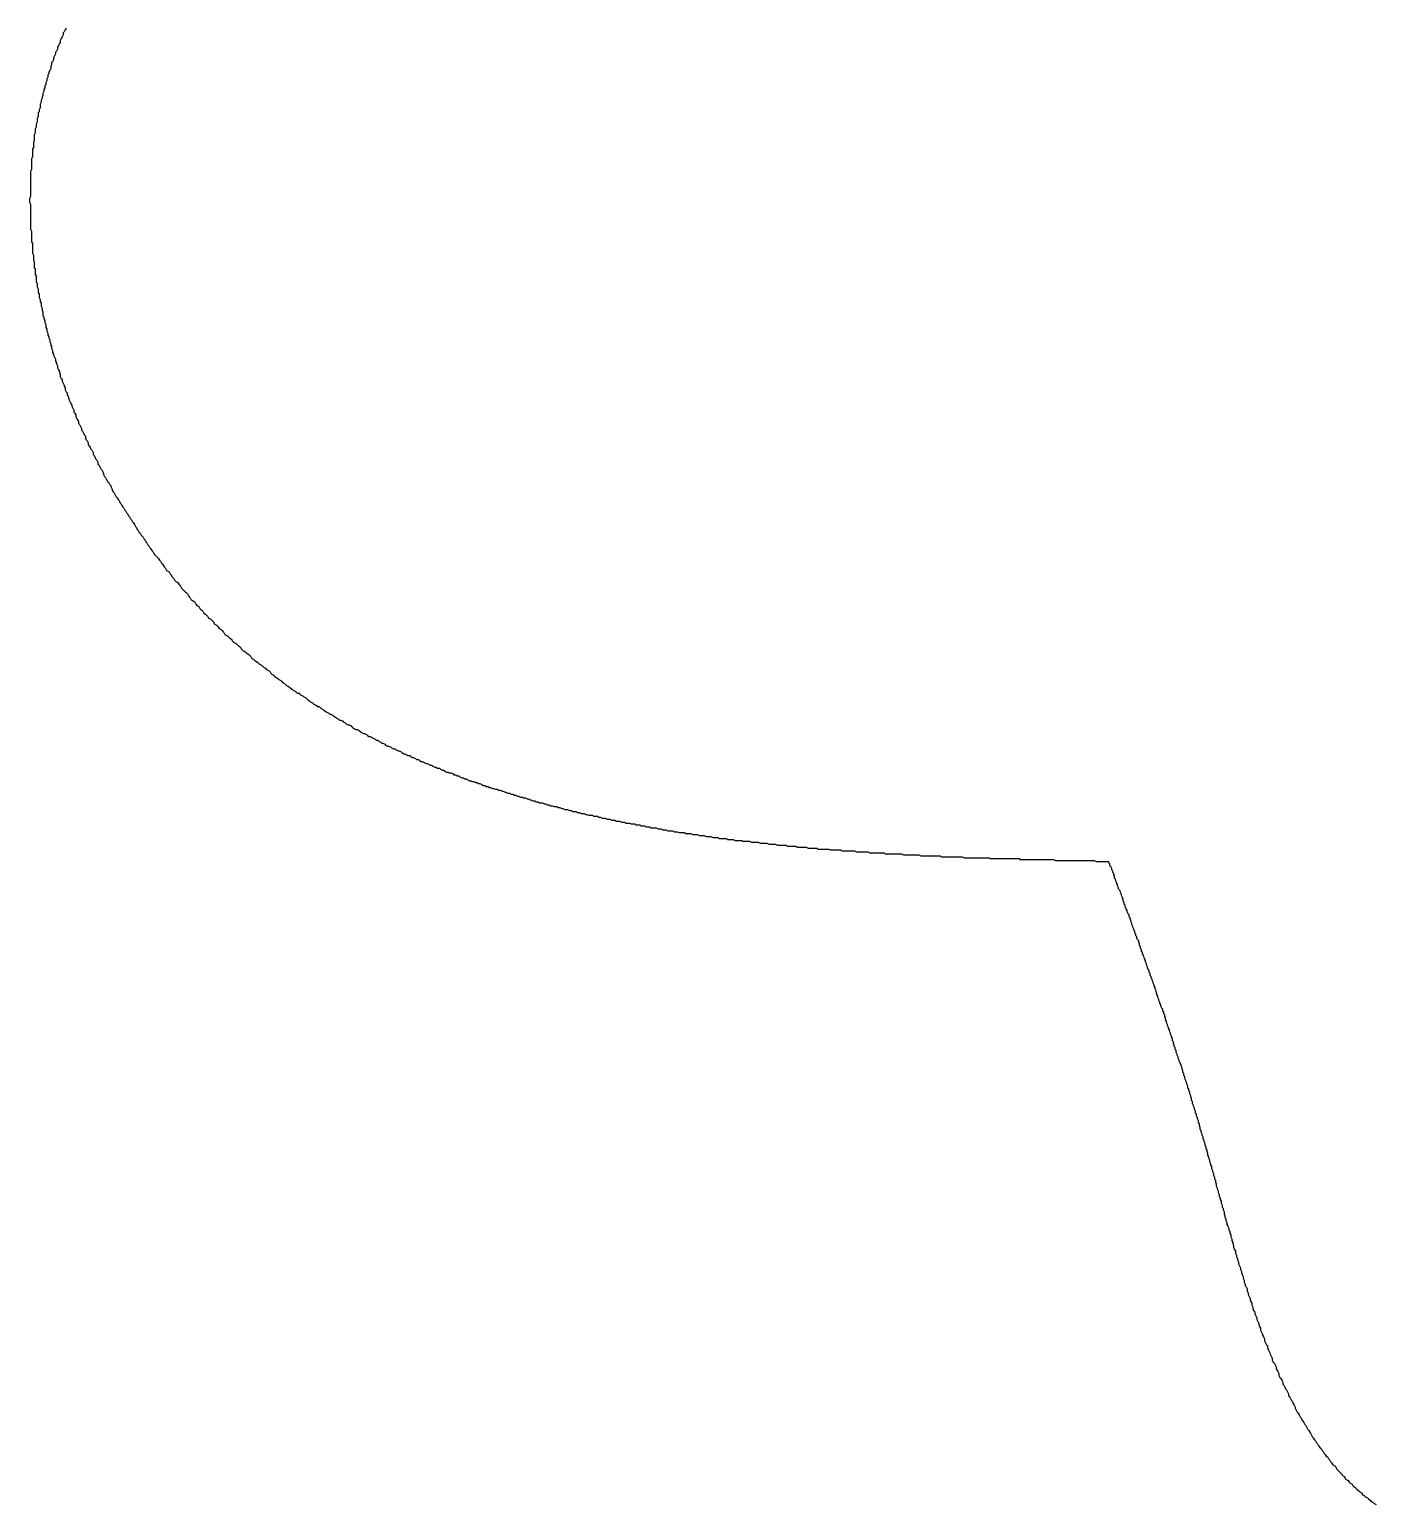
# Model space of a CAD drawing. Header units: millimetres. Extents: x 35 to 605, y 64 to 964.
# Drawn here: x 268.77 to 282.74, y 376.78 to 392.1 of the extents above; entities that cross this region are included whole.
import ezdxf

# ---------------------------------------------------------------- set-up
doc = ezdxf.new("R2010")
doc.units = ezdxf.units.MM

msp = doc.modelspace()

# ---------------------------------------------------------------- linework, layer by layer
msp.add_polyline3d([(269.147, 392.118, 0), (269.137, 392.098, 0), (269.127, 392.078, 0), (269.117, 392.068, 0), (269.117, 392.048, 0), (269.107, 392.028, 0), (269.097, 392.008, 0), (269.087, 391.988, 0), (269.087, 391.968, 0), (269.077, 391.958, 0), (269.067, 391.938, 0), (269.057, 391.918, 0), (269.057, 391.898, 0), (269.047, 391.878, 0), (269.037, 391.868, 0), (269.037, 391.848, 0), (269.027, 391.828, 0), (269.017, 391.808, 0), (269.017, 391.788, 0), (269.007, 391.768, 0), (268.997, 391.758, 0), (268.997, 391.738, 0), (268.987, 391.718, 0), (268.987, 391.698, 0), (268.977, 391.678, 0), (268.967, 391.658, 0), (268.967, 391.648, 0), (268.957, 391.628, 0), (268.957, 391.608, 0), (268.947, 391.588, 0), (268.947, 391.568, 0), (268.937, 391.548, 0), (268.937, 391.528, 0), (268.927, 391.518, 0), (268.927, 391.498, 0), (268.917, 391.478, 0), (268.917, 391.458, 0), (268.907, 391.438, 0), (268.907, 391.418, 0), (268.897, 391.398, 0), (268.897, 391.388, 0), (268.887, 391.368, 0), (268.887, 391.348, 0), (268.877, 391.328, 0), (268.877, 391.308, 0), (268.877, 391.288, 0), (268.867, 391.268, 0), (268.867, 391.248, 0), (268.857, 391.238, 0), (268.857, 391.218, 0), (268.857, 391.198, 0), (268.847, 391.178, 0), (268.847, 391.158, 0), (268.847, 391.138, 0), (268.837, 391.118, 0), (268.837, 391.098, 0), (268.837, 391.088, 0), (268.827, 391.068, 0), (268.827, 391.048, 0), (268.827, 391.028, 0), (268.817, 391.008, 0), (268.817, 390.988, 0), (268.817, 390.968, 0), (268.817, 390.948, 0), (268.807, 390.928, 0), (268.807, 390.918, 0), (268.807, 390.898, 0), (268.807, 390.878, 0), (268.797, 390.858, 0), (268.797, 390.838, 0), (268.797, 390.818, 0), (268.797, 390.798, 0), (268.797, 390.778, 0), (268.787, 390.758, 0), (268.787, 390.748, 0), (268.787, 390.728, 0), (268.787, 390.708, 0), (268.787, 390.688, 0), (268.787, 390.668, 0), (268.787, 390.648, 0), (268.777, 390.628, 0), (268.777, 390.608, 0), (268.777, 390.588, 0), (268.777, 390.578, 0), (268.777, 390.558, 0), (268.777, 390.538, 0), (268.777, 390.518, 0), (268.777, 390.498, 0), (268.777, 390.478, 0), (268.777, 390.458, 0), (268.777, 390.438, 0), (268.777, 390.418, 0), (268.777, 390.408, 0), (268.777, 390.388, 0), (268.777, 390.368, 0), (268.767, 390.348, 0), (268.767, 390.328, 0), (268.767, 390.308, 0), (268.777, 390.288, 0), (268.777, 390.268, 0), (268.777, 390.248, 0), (268.777, 390.238, 0), (268.777, 390.218, 0), (268.777, 390.198, 0), (268.777, 390.178, 0), (268.777, 390.158, 0), (268.777, 390.138, 0), (268.777, 390.118, 0), (268.777, 390.098, 0), (268.777, 390.078, 0), (268.777, 390.068, 0), (268.777, 390.048, 0), (268.777, 390.028, 0), (268.787, 390.008, 0), (268.787, 389.988, 0), (268.787, 389.968, 0), (268.787, 389.948, 0), (268.787, 389.928, 0), (268.787, 389.908, 0), (268.787, 389.898, 0), (268.797, 389.878, 0), (268.797, 389.858, 0), (268.797, 389.838, 0), (268.797, 389.818, 0), (268.797, 389.798, 0), (268.797, 389.778, 0), (268.807, 389.758, 0), (268.807, 389.748, 0), (268.807, 389.728, 0), (268.807, 389.708, 0), (268.817, 389.688, 0), (268.817, 389.668, 0), (268.817, 389.648, 0), (268.817, 389.628, 0), (268.827, 389.618, 0), (268.827, 389.598, 0), (268.827, 389.578, 0), (268.827, 389.558, 0), (268.837, 389.538, 0), (268.837, 389.518, 0), (268.837, 389.498, 0), (268.837, 389.478, 0), (268.847, 389.468, 0), (268.847, 389.448, 0), (268.847, 389.428, 0), (268.857, 389.408, 0), (268.857, 389.388, 0), (268.857, 389.368, 0), (268.867, 389.358, 0), (268.867, 389.338, 0), (268.867, 389.318, 0), (268.877, 389.298, 0), (268.877, 389.278, 0), (268.887, 389.258, 0), (268.887, 389.238, 0), (268.887, 389.228, 0), (268.897, 389.208, 0), (268.897, 389.188, 0), (268.907, 389.168, 0), (268.907, 389.148, 0), (268.907, 389.128, 0), (268.917, 389.118, 0), (268.917, 389.098, 0), (268.927, 389.078, 0), (268.927, 389.058, 0), (268.937, 389.038, 0), (268.937, 389.018, 0), (268.937, 389.008, 0), (268.947, 388.988, 0), (268.947, 388.968, 0), (268.957, 388.948, 0), (268.957, 388.928, 0), (268.967, 388.908, 0), (268.967, 388.898, 0), (268.977, 388.878, 0), (268.977, 388.858, 0), (268.987, 388.838, 0), (268.987, 388.818, 0), (268.997, 388.808, 0), (268.997, 388.788, 0), (269.007, 388.768, 0), (269.007, 388.748, 0), (269.017, 388.728, 0), (269.017, 388.718, 0), (269.027, 388.698, 0), (269.037, 388.678, 0), (269.037, 388.658, 0), (269.047, 388.638, 0), (269.047, 388.628, 0), (269.057, 388.608, 0), (269.057, 388.588, 0), (269.067, 388.568, 0), (269.077, 388.548, 0), (269.077, 388.538, 0), (269.087, 388.518, 0), (269.087, 388.498, 0), (269.097, 388.478, 0), (269.107, 388.468, 0), (269.107, 388.448, 0), (269.117, 388.428, 0), (269.127, 388.408, 0), (269.127, 388.398, 0), (269.137, 388.378, 0), (269.137, 388.358, 0), (269.147, 388.338, 0), (269.157, 388.328, 0), (269.157, 388.308, 0), (269.167, 388.288, 0), (269.177, 388.268, 0), (269.177, 388.258, 0), (269.187, 388.238, 0), (269.197, 388.218, 0), (269.207, 388.198, 0), (269.207, 388.188, 0), (269.217, 388.168, 0), (269.227, 388.148, 0), (269.227, 388.128, 0), (269.237, 388.118, 0), (269.247, 388.098, 0), (269.247, 388.078, 0), (269.257, 388.058, 0), (269.267, 388.048, 0), (269.277, 388.028, 0), (269.277, 388.008, 0), (269.287, 387.998, 0), (269.297, 387.978, 0), (269.307, 387.958, 0), (269.307, 387.938, 0), (269.317, 387.928, 0), (269.327, 387.908, 0), (269.337, 387.888, 0), (269.347, 387.878, 0), (269.347, 387.858, 0), (269.357, 387.838, 0), (269.367, 387.828, 0), (269.377, 387.808, 0), (269.377, 387.788, 0), (269.387, 387.778, 0), (269.397, 387.758, 0), (269.407, 387.738, 0), (269.417, 387.728, 0), (269.427, 387.708, 0), (269.427, 387.688, 0), (269.437, 387.678, 0), (269.447, 387.658, 0), (269.457, 387.638, 0), (269.467, 387.628, 0), (269.477, 387.608, 0), (269.477, 387.588, 0), (269.487, 387.578, 0), (269.497, 387.558, 0), (269.507, 387.538, 0), (269.517, 387.528, 0), (269.527, 387.508, 0), (269.537, 387.488, 0), (269.537, 387.478, 0), (269.547, 387.458, 0), (269.557, 387.448, 0), (269.567, 387.428, 0), (269.577, 387.408, 0), (269.587, 387.398, 0), (269.597, 387.378, 0), (269.607, 387.368, 0), (269.617, 387.348, 0), (269.627, 387.328, 0), (269.627, 387.318, 0), (269.637, 387.298, 0), (269.647, 387.288, 0), (269.657, 387.268, 0), (269.667, 387.248, 0), (269.677, 387.238, 0), (269.687, 387.218, 0), (269.697, 387.208, 0), (269.707, 387.188, 0), (269.717, 387.178, 0), (269.727, 387.158, 0), (269.737, 387.138, 0), (269.747, 387.128, 0), (269.757, 387.108, 0), (269.767, 387.098, 0), (269.777, 387.078, 0), (269.787, 387.068, 0), (269.797, 387.048, 0), (269.807, 387.038, 0), (269.817, 387.018, 0), (269.827, 387.008, 0), (269.837, 386.988, 0), (269.847, 386.978, 0), (269.857, 386.958, 0), (269.867, 386.938, 0), (269.877, 386.928, 0), (269.887, 386.908, 0), (269.897, 386.898, 0), (269.907, 386.878, 0), (269.917, 386.868, 0), (269.927, 386.848, 0), (269.937, 386.838, 0), (269.947, 386.828, 0), (269.957, 386.808, 0), (269.967, 386.798, 0), (269.977, 386.778, 0), (269.987, 386.768, 0), (269.997, 386.748, 0), (270.007, 386.738, 0), (270.017, 386.718, 0), (270.027, 386.708, 0), (270.037, 386.688, 0), (270.047, 386.678, 0), (270.057, 386.658, 0), (270.067, 386.648, 0), (270.077, 386.638, 0), (270.097, 386.618, 0), (270.107, 386.608, 0), (270.117, 386.588, 0), (270.127, 386.578, 0), (270.137, 386.558, 0), (270.147, 386.548, 0), (270.157, 386.538, 0), (270.167, 386.518, 0), (270.177, 386.508, 0), (270.187, 386.488, 0), (270.197, 386.478, 0), (270.217, 386.468, 0), (270.227, 386.448, 0), (270.237, 386.438, 0), (270.247, 386.418, 0), (270.257, 386.408, 0), (270.267, 386.398, 0), (270.277, 386.378, 0), (270.287, 386.368, 0), (270.307, 386.358, 0), (270.317, 386.338, 0), (270.327, 386.328, 0), (270.337, 386.318, 0), (270.347, 386.298, 0), (270.357, 386.288, 0), (270.367, 386.278, 0), (270.387, 386.258, 0), (270.397, 386.248, 0), (270.407, 386.238, 0), (270.417, 386.218, 0), (270.427, 386.208, 0), (270.437, 386.198, 0), (270.447, 386.178, 0), (270.467, 386.168, 0), (270.477, 386.158, 0), (270.487, 386.148, 0), (270.497, 386.128, 0), (270.507, 386.118, 0), (270.527, 386.108, 0), (270.537, 386.088, 0), (270.547, 386.078, 0), (270.557, 386.068, 0), (270.567, 386.058, 0), (270.577, 386.038, 0), (270.597, 386.028, 0), (270.607, 386.018, 0), (270.617, 386.008, 0), (270.627, 385.988, 0), (270.647, 385.978, 0), (270.657, 385.968, 0), (270.667, 385.958, 0), (270.677, 385.948, 0), (270.687, 385.928, 0), (270.707, 385.918, 0), (270.717, 385.908, 0), (270.727, 385.898, 0), (270.737, 385.878, 0), (270.757, 385.868, 0), (270.767, 385.858, 0), (270.777, 385.848, 0), (270.787, 385.838, 0), (270.797, 385.818, 0), (270.817, 385.808, 0), (270.827, 385.798, 0), (270.837, 385.788, 0), (270.847, 385.778, 0), (270.867, 385.768, 0), (270.877, 385.748, 0), (270.887, 385.738, 0), (270.907, 385.728, 0), (270.917, 385.718, 0), (270.927, 385.708, 0), (270.937, 385.698, 0), (270.957, 385.688, 0), (270.967, 385.668, 0), (270.977, 385.658, 0), (270.987, 385.648, 0), (271.007, 385.638, 0), (271.017, 385.628, 0), (271.027, 385.618, 0), (271.047, 385.608, 0), (271.057, 385.598, 0), (271.067, 385.588, 0), (271.077, 385.568, 0), (271.097, 385.558, 0), (271.107, 385.548, 0), (271.117, 385.538, 0), (271.137, 385.528, 0), (271.147, 385.518, 0), (271.157, 385.508, 0), (271.177, 385.498, 0), (271.187, 385.488, 0), (271.197, 385.478, 0), (271.217, 385.468, 0), (271.227, 385.458, 0), (271.237, 385.448, 0), (271.257, 385.438, 0), (271.267, 385.428, 0), (271.277, 385.408, 0), (271.297, 385.398, 0), (271.307, 385.388, 0), (271.317, 385.378, 0), (271.337, 385.368, 0), (271.347, 385.358, 0), (271.357, 385.348, 0), (271.377, 385.338, 0), (271.387, 385.328, 0), (271.397, 385.318, 0), (271.417, 385.308, 0), (271.427, 385.298, 0), (271.437, 385.288, 0), (271.457, 385.278, 0), (271.467, 385.268, 0), (271.477, 385.258, 0), (271.497, 385.248, 0), (271.507, 385.238, 0), (271.527, 385.228, 0), (271.537, 385.218, 0), (271.547, 385.208, 0), (271.567, 385.208, 0), (271.577, 385.198, 0), (271.587, 385.188, 0), (271.607, 385.178, 0), (271.617, 385.168, 0), (271.637, 385.158, 0), (271.647, 385.148, 0), (271.657, 385.138, 0), (271.677, 385.128, 0), (271.687, 385.118, 0), (271.707, 385.108, 0), (271.717, 385.098, 0), (271.727, 385.088, 0), (271.747, 385.078, 0), (271.757, 385.068, 0), (271.777, 385.068, 0), (271.787, 385.058, 0), (271.797, 385.048, 0), (271.817, 385.038, 0), (271.827, 385.028, 0), (271.847, 385.018, 0), (271.857, 385.008, 0), (271.877, 384.998, 0), (271.887, 384.988, 0), (271.897, 384.988, 0), (271.917, 384.978, 0), (271.927, 384.968, 0), (271.947, 384.958, 0), (271.957, 384.948, 0), (271.977, 384.938, 0), (271.987, 384.928, 0), (271.997, 384.928, 0), (272.017, 384.918, 0), (272.027, 384.908, 0), (272.047, 384.898, 0), (272.057, 384.888, 0), (272.077, 384.878, 0), (272.087, 384.878, 0), (272.107, 384.868, 0), (272.117, 384.858, 0), (272.127, 384.848, 0), (272.147, 384.838, 0), (272.157, 384.828, 0), (272.177, 384.828, 0), (272.187, 384.818, 0), (272.207, 384.808, 0), (272.217, 384.798, 0), (272.237, 384.788, 0), (272.247, 384.788, 0), (272.267, 384.778, 0), (272.277, 384.768, 0), (272.297, 384.758, 0), (272.307, 384.758, 0), (272.327, 384.748, 0), (272.337, 384.738, 0), (272.357, 384.728, 0), (272.367, 384.718, 0), (272.387, 384.718, 0), (272.397, 384.708, 0), (272.417, 384.698, 0), (272.427, 384.688, 0), (272.437, 384.688, 0), (272.457, 384.678, 0), (272.467, 384.668, 0), (272.487, 384.658, 0), (272.497, 384.658, 0), (272.517, 384.648, 0), (272.527, 384.638, 0), (272.547, 384.628, 0), (272.567, 384.628, 0), (272.577, 384.618, 0), (272.597, 384.608, 0), (272.607, 384.608, 0), (272.627, 384.598, 0), (272.637, 384.588, 0), (272.657, 384.578, 0), (272.667, 384.578, 0), (272.687, 384.568, 0), (272.697, 384.558, 0), (272.717, 384.558, 0), (272.727, 384.548, 0), (272.747, 384.538, 0), (272.757, 384.538, 0), (272.777, 384.528, 0), (272.787, 384.518, 0), (272.807, 384.518, 0), (272.817, 384.508, 0), (272.837, 384.498, 0), (272.847, 384.498, 0), (272.867, 384.488, 0), (272.887, 384.478, 0), (272.897, 384.478, 0), (272.917, 384.468, 0), (272.927, 384.458, 0), (272.947, 384.458, 0), (272.957, 384.448, 0), (272.977, 384.438, 0), (272.987, 384.438, 0), (273.007, 384.428, 0), (273.027, 384.428, 0), (273.037, 384.418, 0), (273.057, 384.408, 0), (273.067, 384.408, 0), (273.087, 384.398, 0), (273.097, 384.388, 0), (273.117, 384.388, 0), (273.127, 384.378, 0), (273.147, 384.378, 0), (273.167, 384.368, 0), (273.177, 384.358, 0), (273.197, 384.358, 0), (273.207, 384.348, 0), (273.227, 384.348, 0), (273.237, 384.338, 0), (273.257, 384.328, 0), (273.277, 384.328, 0), (273.287, 384.318, 0), (273.307, 384.318, 0), (273.317, 384.308, 0), (273.337, 384.298, 0), (273.357, 384.298, 0), (273.367, 384.288, 0), (273.387, 384.288, 0), (273.397, 384.278, 0), (273.417, 384.278, 0), (273.427, 384.268, 0), (273.447, 384.268, 0), (273.467, 384.258, 0), (273.477, 384.248, 0), (273.497, 384.248, 0), (273.507, 384.238, 0), (273.527, 384.238, 0), (273.547, 384.228, 0), (273.557, 384.228, 0), (273.577, 384.218, 0), (273.587, 384.218, 0), (273.607, 384.208, 0), (273.627, 384.208, 0), (273.637, 384.198, 0), (273.657, 384.198, 0), (273.677, 384.188, 0), (273.687, 384.188, 0), (273.707, 384.178, 0), (273.717, 384.178, 0), (273.737, 384.168, 0), (273.757, 384.168, 0), (273.767, 384.158, 0), (273.787, 384.158, 0), (273.807, 384.148, 0), (273.817, 384.148, 0), (273.837, 384.138, 0), (273.847, 384.138, 0), (273.867, 384.128, 0), (273.887, 384.128, 0), (273.897, 384.118, 0), (273.917, 384.118, 0), (273.937, 384.108, 0), (273.947, 384.108, 0), (273.967, 384.098, 0), (273.977, 384.098, 0), (273.997, 384.088, 0), (274.017, 384.088, 0), (274.027, 384.078, 0), (274.047, 384.078, 0), (274.067, 384.068, 0), (274.077, 384.068, 0), (274.097, 384.068, 0), (274.117, 384.058, 0), (274.127, 384.058, 0), (274.147, 384.048, 0), (274.167, 384.048, 0), (274.177, 384.038, 0), (274.197, 384.038, 0), (274.217, 384.028, 0), (274.227, 384.028, 0), (274.247, 384.028, 0), (274.257, 384.018, 0), (274.277, 384.018, 0), (274.297, 384.008, 0), (274.307, 384.008, 0), (274.327, 383.998, 0), (274.347, 383.998, 0), (274.357, 383.998, 0), (274.377, 383.988, 0), (274.397, 383.988, 0), (274.407, 383.978, 0), (274.427, 383.978, 0), (274.447, 383.978, 0), (274.457, 383.968, 0), (274.477, 383.968, 0), (274.497, 383.958, 0), (274.507, 383.958, 0), (274.527, 383.958, 0), (274.547, 383.948, 0), (274.557, 383.948, 0), (274.577, 383.938, 0), (274.597, 383.938, 0), (274.617, 383.938, 0), (274.627, 383.928, 0), (274.647, 383.928, 0), (274.667, 383.928, 0), (274.677, 383.918, 0), (274.697, 383.918, 0), (274.717, 383.908, 0), (274.727, 383.908, 0), (274.747, 383.908, 0), (274.767, 383.898, 0), (274.777, 383.898, 0), (274.797, 383.898, 0), (274.817, 383.888, 0), (274.827, 383.888, 0), (274.847, 383.888, 0), (274.867, 383.878, 0), (274.887, 383.878, 0), (274.897, 383.878, 0), (274.917, 383.868, 0), (274.937, 383.868, 0), (274.947, 383.868, 0), (274.967, 383.858, 0), (274.987, 383.858, 0), (274.997, 383.858, 0), (275.017, 383.848, 0), (275.037, 383.848, 0), (275.057, 383.848, 0), (275.067, 383.838, 0), (275.087, 383.838, 0), (275.107, 383.838, 0), (275.117, 383.828, 0), (275.137, 383.828, 0), (275.157, 383.828, 0), (275.177, 383.818, 0), (275.187, 383.818, 0), (275.207, 383.818, 0), (275.227, 383.808, 0), (275.237, 383.808, 0), (275.257, 383.808, 0), (275.277, 383.808, 0), (275.297, 383.798, 0), (275.307, 383.798, 0), (275.327, 383.798, 0), (275.347, 383.788, 0), (275.357, 383.788, 0), (275.377, 383.788, 0), (275.397, 383.778, 0), (275.417, 383.778, 0), (275.427, 383.778, 0), (275.447, 383.778, 0), (275.467, 383.768, 0), (275.477, 383.768, 0), (275.497, 383.768, 0), (275.517, 383.758, 0), (275.537, 383.758, 0), (275.547, 383.758, 0), (275.567, 383.758, 0), (275.587, 383.748, 0), (275.607, 383.748, 0), (275.617, 383.748, 0), (275.637, 383.748, 0), (275.657, 383.738, 0), (275.677, 383.738, 0), (275.687, 383.738, 0), (275.707, 383.738, 0), (275.727, 383.728, 0), (275.747, 383.728, 0), (275.757, 383.728, 0), (275.777, 383.728, 0), (275.797, 383.718, 0), (275.807, 383.718, 0), (275.827, 383.718, 0), (275.847, 383.718, 0), (275.867, 383.708, 0), (275.877, 383.708, 0), (275.897, 383.708, 0), (275.917, 383.708, 0), (275.937, 383.698, 0), (275.947, 383.698, 0), (275.967, 383.698, 0), (275.987, 383.698, 0), (276.007, 383.698, 0), (276.017, 383.688, 0), (276.037, 383.688, 0), (276.057, 383.688, 0), (276.077, 383.688, 0), (276.097, 383.678, 0), (276.107, 383.678, 0), (276.127, 383.678, 0), (276.147, 383.678, 0), (276.167, 383.678, 0), (276.177, 383.668, 0), (276.197, 383.668, 0), (276.217, 383.668, 0), (276.237, 383.668, 0), (276.247, 383.668, 0), (276.267, 383.658, 0), (276.287, 383.658, 0), (276.307, 383.658, 0), (276.317, 383.658, 0), (276.337, 383.658, 0), (276.357, 383.648, 0), (276.377, 383.648, 0), (276.387, 383.648, 0), (276.407, 383.648, 0), (276.427, 383.648, 0), (276.447, 383.638, 0), (276.467, 383.638, 0), (276.477, 383.638, 0), (276.497, 383.638, 0), (276.517, 383.638, 0), (276.537, 383.628, 0), (276.547, 383.628, 0), (276.567, 383.628, 0), (276.587, 383.628, 0), (276.607, 383.628, 0), (276.627, 383.628, 0), (276.637, 383.618, 0), (276.657, 383.618, 0), (276.677, 383.618, 0), (276.697, 383.618, 0), (276.707, 383.618, 0), (276.727, 383.618, 0), (276.747, 383.608, 0), (276.767, 383.608, 0), (276.787, 383.608, 0), (276.797, 383.608, 0), (276.817, 383.608, 0), (276.837, 383.608, 0), (276.857, 383.598, 0), (276.867, 383.598, 0), (276.887, 383.598, 0), (276.907, 383.598, 0), (276.927, 383.598, 0), (276.947, 383.598, 0), (276.957, 383.588, 0), (276.977, 383.588, 0), (276.997, 383.588, 0), (277.017, 383.588, 0), (277.037, 383.588, 0), (277.047, 383.588, 0), (277.067, 383.588, 0), (277.087, 383.578, 0), (277.107, 383.578, 0), (277.117, 383.578, 0), (277.137, 383.578, 0), (277.157, 383.578, 0), (277.177, 383.578, 0), (277.197, 383.578, 0), (277.207, 383.568, 0), (277.227, 383.568, 0), (277.247, 383.568, 0), (277.267, 383.568, 0), (277.287, 383.568, 0), (277.297, 383.568, 0), (277.317, 383.568, 0), (277.337, 383.568, 0), (277.357, 383.558, 0), (277.377, 383.558, 0), (277.387, 383.558, 0), (277.407, 383.558, 0), (277.427, 383.558, 0), (277.447, 383.558, 0), (277.467, 383.558, 0), (277.477, 383.558, 0), (277.497, 383.548, 0), (277.517, 383.548, 0), (277.537, 383.548, 0), (277.557, 383.548, 0), (277.567, 383.548, 0), (277.587, 383.548, 0), (277.607, 383.548, 0), (277.627, 383.548, 0), (277.647, 383.548, 0), (277.657, 383.538, 0), (277.677, 383.538, 0), (277.697, 383.538, 0), (277.717, 383.538, 0), (277.737, 383.538, 0), (277.757, 383.538, 0), (277.767, 383.538, 0), (277.787, 383.538, 0), (277.807, 383.538, 0), (277.827, 383.538, 0), (277.847, 383.528, 0), (277.857, 383.528, 0), (277.877, 383.528, 0), (277.897, 383.528, 0), (277.917, 383.528, 0), (277.937, 383.528, 0), (277.947, 383.528, 0), (277.967, 383.528, 0), (277.987, 383.528, 0), (278.007, 383.528, 0), (278.027, 383.518, 0), (278.037, 383.518, 0), (278.057, 383.518, 0), (278.077, 383.518, 0), (278.097, 383.518, 0), (278.117, 383.518, 0), (278.137, 383.518, 0), (278.147, 383.518, 0), (278.167, 383.518, 0), (278.187, 383.518, 0), (278.207, 383.518, 0), (278.227, 383.518, 0), (278.237, 383.508, 0), (278.257, 383.508, 0), (278.277, 383.508, 0), (278.297, 383.508, 0), (278.317, 383.508, 0), (278.337, 383.508, 0), (278.347, 383.508, 0), (278.367, 383.508, 0), (278.387, 383.508, 0), (278.407, 383.508, 0), (278.427, 383.508, 0), (278.437, 383.508, 0), (278.457, 383.508, 0), (278.477, 383.498, 0), (278.497, 383.498, 0), (278.517, 383.498, 0), (278.537, 383.498, 0), (278.547, 383.498, 0), (278.567, 383.498, 0), (278.587, 383.498, 0), (278.607, 383.498, 0), (278.627, 383.498, 0), (278.637, 383.498, 0), (278.657, 383.498, 0), (278.677, 383.498, 0), (278.697, 383.498, 0), (278.717, 383.498, 0), (278.737, 383.498, 0), (278.747, 383.488, 0), (278.767, 383.488, 0), (278.787, 383.488, 0), (278.807, 383.488, 0), (278.827, 383.488, 0), (278.847, 383.488, 0), (278.857, 383.488, 0), (278.877, 383.488, 0), (278.897, 383.488, 0), (278.917, 383.488, 0), (278.937, 383.488, 0), (278.947, 383.488, 0), (278.967, 383.488, 0), (278.987, 383.488, 0), (279.007, 383.488, 0), (279.027, 383.488, 0), (279.047, 383.488, 0), (279.057, 383.478, 0), (279.077, 383.478, 0), (279.097, 383.478, 0), (279.117, 383.478, 0), (279.137, 383.478, 0), (279.157, 383.478, 0), (279.167, 383.478, 0), (279.187, 383.478, 0), (279.207, 383.478, 0), (279.227, 383.478, 0), (279.247, 383.478, 0), (279.257, 383.478, 0), (279.277, 383.478, 0), (279.297, 383.478, 0), (279.317, 383.478, 0), (279.337, 383.478, 0), (279.357, 383.478, 0), (279.367, 383.478, 0), (279.387, 383.478, 0), (279.407, 383.478, 0), (279.427, 383.468, 0), (279.447, 383.468, 0), (279.467, 383.468, 0), (279.477, 383.468, 0), (279.497, 383.468, 0), (279.517, 383.468, 0), (279.537, 383.468, 0), (279.557, 383.468, 0), (279.577, 383.468, 0), (279.587, 383.468, 0), (279.607, 383.468, 0), (279.627, 383.468, 0), (279.647, 383.468, 0), (279.667, 383.468, 0), (279.677, 383.468, 0), (279.697, 383.468, 0), (279.717, 383.468, 0), (279.737, 383.468, 0), (279.757, 383.468, 0), (279.777, 383.468, 0), (279.787, 383.468, 0), (279.807, 383.468, 0), (279.827, 383.468, 0), (279.847, 383.458, 0), (279.867, 383.458, 0), (279.887, 383.458, 0), (279.897, 383.458, 0), (279.917, 383.458, 0), (279.937, 383.458, 0), (279.957, 383.458, 0), (279.977, 383.458, 0), (279.977, 383.448, 0), (279.987, 383.438, 0), (279.987, 383.418, 0), (279.997, 383.408, 0), (280.007, 383.388, 0), (280.007, 383.378, 0), (280.017, 383.358, 0), (280.017, 383.348, 0), (280.027, 383.338, 0), (280.027, 383.318, 0), (280.037, 383.308, 0), (280.037, 383.288, 0), (280.047, 383.278, 0), (280.047, 383.268, 0), (280.057, 383.248, 0), (280.057, 383.238, 0), (280.067, 383.218, 0), (280.067, 383.208, 0), (280.077, 383.188, 0), (280.077, 383.178, 0), (280.087, 383.168, 0), (280.097, 383.148, 0), (280.097, 383.138, 0), (280.107, 383.118, 0), (280.107, 383.108, 0), (280.117, 383.088, 0), (280.117, 383.078, 0), (280.127, 383.068, 0), (280.127, 383.048, 0), (280.137, 383.038, 0), (280.137, 383.018, 0), (280.147, 383.008, 0), (280.147, 382.988, 0), (280.157, 382.978, 0), (280.157, 382.968, 0), (280.167, 382.948, 0), (280.167, 382.938, 0), (280.177, 382.918, 0), (280.187, 382.908, 0), (280.187, 382.888, 0), (280.197, 382.878, 0), (280.197, 382.868, 0), (280.207, 382.848, 0), (280.207, 382.838, 0), (280.217, 382.818, 0), (280.217, 382.808, 0), (280.227, 382.788, 0), (280.227, 382.778, 0), (280.237, 382.758, 0), (280.237, 382.748, 0), (280.247, 382.738, 0), (280.247, 382.718, 0), (280.257, 382.708, 0), (280.257, 382.688, 0), (280.267, 382.678, 0), (280.267, 382.658, 0), (280.277, 382.648, 0), (280.287, 382.638, 0), (280.287, 382.618, 0), (280.297, 382.608, 0), (280.297, 382.588, 0), (280.307, 382.578, 0), (280.307, 382.558, 0), (280.317, 382.548, 0), (280.317, 382.528, 0), (280.327, 382.518, 0), (280.327, 382.498, 0), (280.337, 382.488, 0), (280.337, 382.478, 0), (280.347, 382.458, 0), (280.347, 382.448, 0), (280.357, 382.428, 0), (280.357, 382.418, 0), (280.367, 382.398, 0), (280.367, 382.388, 0), (280.377, 382.368, 0), (280.377, 382.358, 0), (280.387, 382.338, 0), (280.397, 382.328, 0), (280.397, 382.308, 0), (280.407, 382.298, 0), (280.407, 382.278, 0), (280.417, 382.268, 0), (280.417, 382.248, 0), (280.427, 382.238, 0), (280.427, 382.228, 0), (280.437, 382.208, 0), (280.437, 382.198, 0), (280.447, 382.178, 0), (280.447, 382.168, 0), (280.457, 382.148, 0), (280.457, 382.138, 0), (280.467, 382.118, 0), (280.467, 382.108, 0), (280.477, 382.088, 0), (280.477, 382.078, 0), (280.487, 382.058, 0), (280.487, 382.048, 0), (280.497, 382.028, 0), (280.497, 382.018, 0), (280.507, 381.998, 0), (280.507, 381.988, 0), (280.517, 381.968, 0), (280.517, 381.958, 0), (280.527, 381.938, 0), (280.537, 381.928, 0), (280.537, 381.908, 0), (280.547, 381.898, 0), (280.547, 381.878, 0), (280.557, 381.868, 0), (280.557, 381.848, 0), (280.567, 381.838, 0), (280.567, 381.818, 0), (280.577, 381.798, 0), (280.577, 381.788, 0), (280.587, 381.768, 0), (280.587, 381.758, 0), (280.597, 381.738, 0), (280.597, 381.728, 0), (280.607, 381.708, 0), (280.607, 381.698, 0), (280.617, 381.678, 0), (280.617, 381.668, 0), (280.627, 381.648, 0), (280.627, 381.638, 0), (280.637, 381.618, 0), (280.637, 381.598, 0), (280.647, 381.588, 0), (280.647, 381.568, 0), (280.657, 381.558, 0), (280.657, 381.538, 0), (280.667, 381.528, 0), (280.667, 381.508, 0), (280.677, 381.498, 0), (280.677, 381.478, 0), (280.687, 381.458, 0), (280.687, 381.448, 0), (280.697, 381.428, 0), (280.697, 381.418, 0), (280.707, 381.398, 0), (280.707, 381.388, 0), (280.717, 381.368, 0), (280.727, 381.348, 0), (280.727, 381.338, 0), (280.737, 381.318, 0), (280.737, 381.308, 0), (280.747, 381.288, 0), (280.747, 381.268, 0), (280.757, 381.258, 0), (280.757, 381.238, 0), (280.767, 381.228, 0), (280.767, 381.208, 0), (280.777, 381.188, 0), (280.777, 381.178, 0), (280.787, 381.158, 0), (280.787, 381.148, 0), (280.797, 381.128, 0), (280.797, 381.108, 0), (280.807, 381.098, 0), (280.807, 381.078, 0), (280.817, 381.068, 0), (280.817, 381.048, 0), (280.827, 381.028, 0), (280.827, 381.018, 0), (280.837, 380.998, 0), (280.837, 380.978, 0), (280.847, 380.968, 0), (280.847, 380.948, 0), (280.857, 380.928, 0), (280.857, 380.918, 0), (280.867, 380.898, 0), (280.867, 380.888, 0), (280.877, 380.868, 0), (280.877, 380.848, 0), (280.887, 380.838, 0), (280.887, 380.818, 0), (280.897, 380.798, 0), (280.897, 380.788, 0), (280.907, 380.768, 0), (280.907, 380.748, 0), (280.917, 380.738, 0), (280.917, 380.718, 0), (280.927, 380.698, 0), (280.927, 380.678, 0), (280.937, 380.668, 0), (280.937, 380.648, 0), (280.947, 380.628, 0), (280.947, 380.618, 0), (280.957, 380.598, 0), (280.957, 380.578, 0), (280.967, 380.568, 0), (280.967, 380.548, 0), (280.977, 380.528, 0), (280.977, 380.508, 0), (280.987, 380.498, 0), (280.987, 380.478, 0), (280.997, 380.458, 0), (280.997, 380.448, 0), (281.007, 380.428, 0), (281.007, 380.408, 0), (281.017, 380.388, 0), (281.017, 380.378, 0), (281.027, 380.358, 0), (281.027, 380.338, 0), (281.037, 380.318, 0), (281.037, 380.308, 0), (281.047, 380.288, 0), (281.047, 380.268, 0), (281.057, 380.248, 0), (281.057, 380.238, 0), (281.067, 380.218, 0), (281.067, 380.198, 0), (281.077, 380.178, 0), (281.077, 380.158, 0), (281.087, 380.148, 0), (281.087, 380.128, 0), (281.097, 380.108, 0), (281.097, 380.088, 0), (281.107, 380.068, 0), (281.107, 380.058, 0), (281.117, 380.038, 0), (281.117, 380.018, 0), (281.127, 379.998, 0), (281.127, 379.978, 0), (281.137, 379.968, 0), (281.137, 379.948, 0), (281.147, 379.928, 0), (281.147, 379.908, 0), (281.157, 379.888, 0), (281.157, 379.868, 0), (281.167, 379.858, 0), (281.167, 379.838, 0), (281.177, 379.818, 0), (281.177, 379.798, 0), (281.187, 379.778, 0), (281.187, 379.758, 0), (281.197, 379.748, 0), (281.197, 379.728, 0), (281.207, 379.708, 0), (281.207, 379.688, 0), (281.217, 379.668, 0), (281.227, 379.648, 0), (281.227, 379.628, 0), (281.237, 379.618, 0), (281.237, 379.598, 0), (281.247, 379.578, 0), (281.247, 379.558, 0), (281.257, 379.538, 0), (281.257, 379.518, 0), (281.267, 379.498, 0), (281.267, 379.488, 0), (281.277, 379.468, 0), (281.277, 379.448, 0), (281.287, 379.428, 0), (281.297, 379.408, 0), (281.297, 379.388, 0), (281.307, 379.368, 0), (281.307, 379.348, 0), (281.317, 379.338, 0), (281.317, 379.318, 0), (281.327, 379.298, 0), (281.327, 379.278, 0), (281.337, 379.258, 0), (281.347, 379.238, 0), (281.347, 379.218, 0), (281.357, 379.198, 0), (281.357, 379.188, 0), (281.367, 379.168, 0), (281.377, 379.148, 0), (281.377, 379.128, 0), (281.387, 379.108, 0), (281.387, 379.088, 0), (281.397, 379.068, 0), (281.397, 379.048, 0), (281.407, 379.038, 0), (281.417, 379.018, 0), (281.417, 378.998, 0), (281.427, 378.978, 0), (281.427, 378.958, 0), (281.437, 378.938, 0), (281.447, 378.918, 0), (281.447, 378.908, 0), (281.457, 378.888, 0), (281.467, 378.868, 0), (281.467, 378.848, 0), (281.477, 378.828, 0), (281.477, 378.808, 0), (281.487, 378.788, 0), (281.497, 378.778, 0), (281.497, 378.758, 0), (281.507, 378.738, 0), (281.517, 378.718, 0), (281.517, 378.698, 0), (281.527, 378.678, 0), (281.537, 378.658, 0), (281.537, 378.648, 0), (281.547, 378.628, 0), (281.557, 378.608, 0), (281.557, 378.588, 0), (281.567, 378.568, 0), (281.577, 378.548, 0), (281.577, 378.538, 0), (281.587, 378.518, 0), (281.597, 378.498, 0), (281.597, 378.478, 0), (281.607, 378.458, 0), (281.617, 378.438, 0), (281.627, 378.428, 0), (281.627, 378.408, 0), (281.637, 378.388, 0), (281.647, 378.368, 0), (281.657, 378.348, 0), (281.657, 378.338, 0), (281.667, 378.318, 0), (281.677, 378.298, 0), (281.677, 378.278, 0), (281.687, 378.258, 0), (281.697, 378.248, 0), (281.707, 378.228, 0), (281.717, 378.208, 0), (281.717, 378.188, 0), (281.727, 378.178, 0), (281.737, 378.158, 0), (281.747, 378.138, 0), (281.747, 378.118, 0), (281.757, 378.098, 0), (281.767, 378.088, 0), (281.777, 378.068, 0), (281.787, 378.048, 0), (281.787, 378.028, 0), (281.797, 378.018, 0), (281.807, 377.998, 0), (281.817, 377.978, 0), (281.827, 377.968, 0), (281.837, 377.948, 0), (281.847, 377.928, 0), (281.847, 377.908, 0), (281.857, 377.898, 0), (281.867, 377.878, 0), (281.877, 377.858, 0), (281.887, 377.848, 0), (281.897, 377.828, 0), (281.907, 377.808, 0), (281.917, 377.788, 0), (281.917, 377.778, 0), (281.927, 377.758, 0), (281.937, 377.738, 0), (281.947, 377.728, 0), (281.957, 377.708, 0), (281.967, 377.688, 0), (281.977, 377.678, 0), (281.987, 377.658, 0), (281.997, 377.648, 0), (282.007, 377.628, 0), (282.017, 377.608, 0), (282.027, 377.598, 0), (282.037, 377.578, 0), (282.047, 377.558, 0), (282.057, 377.548, 0), (282.067, 377.528, 0), (282.077, 377.518, 0), (282.087, 377.498, 0), (282.097, 377.478, 0), (282.107, 377.468, 0), (282.117, 377.448, 0), (282.127, 377.438, 0), (282.137, 377.418, 0), (282.147, 377.408, 0), (282.157, 377.388, 0), (282.177, 377.368, 0), (282.187, 377.358, 0), (282.197, 377.338, 0), (282.207, 377.328, 0), (282.217, 377.308, 0), (282.227, 377.298, 0), (282.237, 377.278, 0), (282.257, 377.268, 0), (282.267, 377.248, 0), (282.277, 377.238, 0), (282.287, 377.218, 0), (282.297, 377.208, 0), (282.307, 377.188, 0), (282.327, 377.178, 0), (282.337, 377.168, 0), (282.347, 377.148, 0), (282.357, 377.138, 0), (282.377, 377.118, 0), (282.387, 377.108, 0), (282.397, 377.098, 0), (282.407, 377.078, 0), (282.427, 377.068, 0), (282.437, 377.048, 0), (282.447, 377.038, 0), (282.467, 377.028, 0), (282.477, 377.008, 0), (282.487, 376.998, 0), (282.507, 376.988, 0), (282.517, 376.968, 0), (282.537, 376.958, 0), (282.547, 376.948, 0), (282.557, 376.938, 0), (282.577, 376.918, 0), (282.587, 376.908, 0), (282.607, 376.898, 0), (282.617, 376.878, 0), (282.637, 376.868, 0), (282.647, 376.858, 0), (282.667, 376.848, 0), (282.677, 376.838, 0), (282.697, 376.818, 0), (282.707, 376.808, 0), (282.727, 376.798, 0), (282.737, 376.788, 0), (282.757, 376.778, 0)])

doc.saveas('drawing.dxf')
